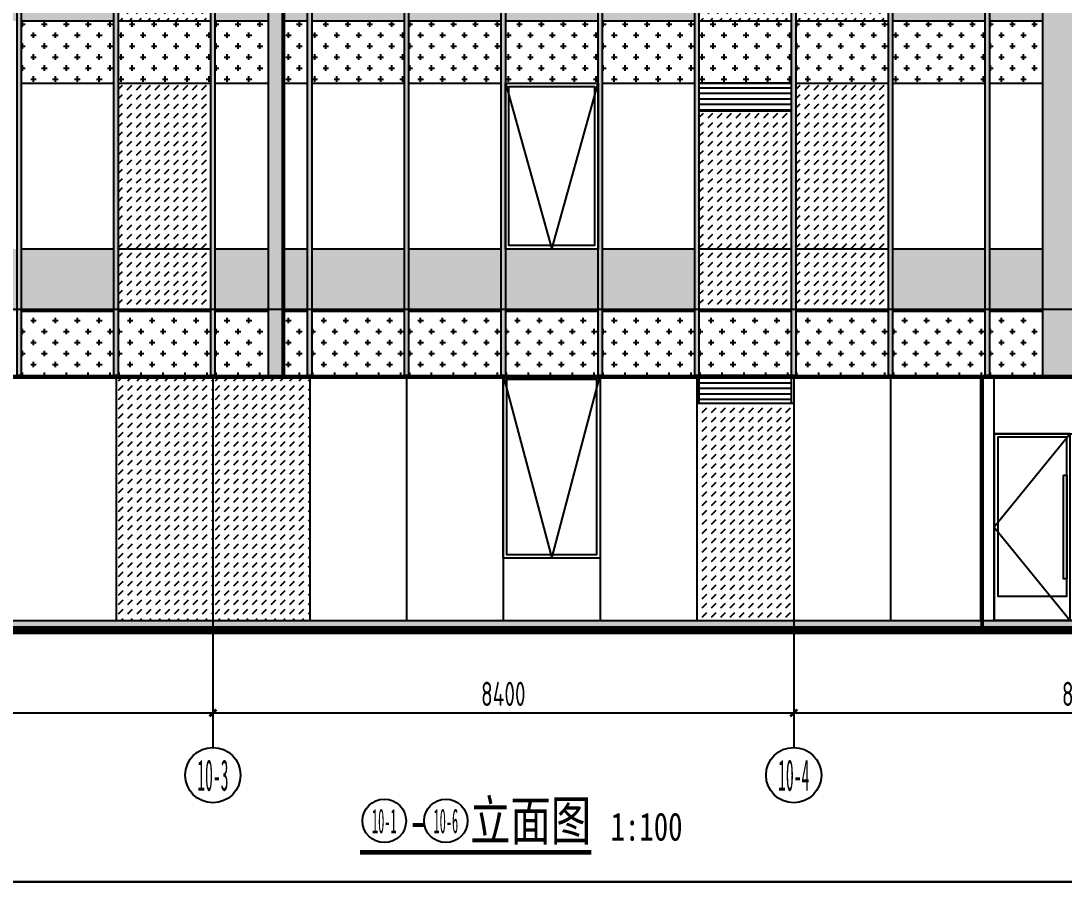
# Model space of a CAD drawing. Extents: x -863035 to 270371, y -8918 to 240488.
# Drawn here: x 91536 to 106623, y 143382 to 156126 of the extents above; entities that cross this region are included whole.
import ezdxf
from ezdxf.enums import TextEntityAlignment as Align

# ---------------------------------------------------------------- set-up
doc = ezdxf.new("R2010")
doc.units = 0
doc.header["$LTSCALE"] = 1000
doc.header["$MEASUREMENT"] = 0
doc.linetypes.add('109-34 轴网$0$L1$0$$AUDIT_BAD_LTYPE1', pattern=[0])
for name, color, linetype in [('01-标注_轴线坐标', 132, 'Continuous'), ('02-TEXT_标注', 130, 'Continuous'), ('02-TEXT_轴号', 7, 'Continuous'), ('05-填充_156', 156, 'Continuous'), ('05-填充_18', 18, 'Continuous'), ('05-填充_天正', 26, 'Continuous'), ('A-C_窗', 140, 'Continuous'), ('AXIS_TEXT', 7, 'Continuous'), ('D_铝板', 181, 'Continuous'), ('DIM_SYMB', 3, 'Continuous'), ('E-立面', 255, 'Continuous'), ('E-立面轮廓', 241, 'Continuous')]:
    doc.layers.add(name, color=color, linetype=linetype)
doc.layers.add('04-不打印_辅助线', color=165, linetype='Continuous', plot=False)
doc.styles.add('_TCH_AXIS', font='STXIHEI.TTF')
doc.styles.add('_TCH_DIM_T3', font='ROS1', dxfattribs={"width": 0.75, "bigfont": 'JD'})
doc.styles.add('COMPLEX', font='COMPLEX')
doc.styles.get("Standard").update_dxf_attribs({"font": 'STXIHEI.TTF', "width": 0.75})
doc.dimstyles.new('_TCH_ARCH&&100', dxfattribs={"dimtxt": 350, "dimasz": 100, "dimexe": 250, "dimexo": 300, "dimgap": 100, "dimtad": 1, "dimdec": 0, "dimzin": 0, "dimdsep": 46, "dimtxsty": '_TCH_DIM_T3', "dimblk": 'ARCHTICK', "dimcen": 0.09, "dimclrt": 7, "dimazin": 2, "dimtfac": 1, "dimtdec": 0, "dimtix": 1, "dimtmove": 2, "dimatfit": 3, "dimfxl": 0, "dimtolj": 1, "dimtzin": 0, "dimarcsym": 0})
pattern_1 = [(0, (-500618.61, -72520.96), (158.75, 158.75), [79.375, -238.125]), (90, (-500578.92, -72560.65), (-158.75, 158.75), [79.375, -238.125])]
pattern_2 = [(0, (-497818.61, -72520.96), (158.75, 158.75), [79.375, -238.125]), (90, (-497778.92, -72560.65), (-158.75, 158.75), [79.375, -238.125])]
pattern_3 = [(0, (-495018.61, -72520.96), (158.75, 158.75), [79.375, -238.125]), (90, (-494978.92, -72560.65), (-158.75, 158.75), [79.375, -238.125])]
pattern_4 = [(0, (-492218.61, -72520.96), (158.75, 158.75), [79.375, -238.125]), (90, (-492178.92, -72560.65), (-158.75, 158.75), [79.375, -238.125])]
pattern_5 = [(0, (-489418.61, -72520.96), (158.75, 158.75), [79.375, -238.125]), (90, (-489378.92, -72560.65), (-158.75, 158.75), [79.375, -238.125])]
pattern_6 = [(0, (-486618.61, -72520.96), (158.75, 158.75), [79.375, -238.125]), (90, (-486578.92, -72560.65), (-158.75, 158.75), [79.375, -238.125])]
pattern_7 = [(0, (-497248.61, -72520.96), (158.75, 158.75), [79.375, -238.125]), (90, (-497208.92, -72560.65), (-158.75, 158.75), [79.375, -238.125])]

# ---------------------------------------------------------------- blocks, each defined once
blk = doc.blocks.new('A$C19DA4980')
at = {"layer": 'A-C_窗'}
for points in [[(0, 2700), (4400, 2700), (4400, 0), (0, 0)], [(1100, 2700), (0, 2700), (0, 0), (1100, 0)], [(1050, 2650), (50, 2650), (50, 350), (1050, 350)], [(1150, 2650), (1400, 2650), (1400, 50), (1150, 50)], [(1450, 2650), (2125, 2650), (2125, 50), (1450, 50)], [(2950, 2650), (2275, 2650), (2275, 50), (2950, 50)], [(3250, 2650), (3000, 2650), (3000, 50), (3250, 50)], [(3300, 2700), (4400, 2700), (4400, 0), (3300, 0)], [(3350, 2650), (4350, 2650), (4350, 350), (3350, 350)], [(1000, 2100), (1050, 2100), (1050, 600), (1000, 600)], [(3400, 2100), (3350, 2100), (3350, 600), (3400, 600)]]:
    blk.add_lwpolyline(points, close=True, dxfattribs=at)
for points in [[(1100, 2700), (0, 1350), (1100, 0)], [(2175, 2700), (2175, 0)], [(2225, 2700), (2225, 0)], [(3300, 2700), (4400, 1350), (3300, 0)]]:
    blk.add_lwpolyline(points, dxfattribs=at)
blk = doc.blocks.new('A$C70DF4B89')
at = {"layer": 'A-C_窗'}
for points in [[(-1400, 2640), (0, 2640), (0, 0), (-1400, 0)], [(-1350, 2590), (-50, 2590), (-50, 50), (-1350, 50)]]:
    blk.add_lwpolyline(points, close=True, dxfattribs=at)
blk.add_lwpolyline([(-1400, 2640), (-700, 0), (0, 2640)], dxfattribs=at)
blk = doc.blocks.new('*U23')
at = {"layer": '05-填充_18'}
h = blk.add_hatch(color=256, dxfattribs=at)
h.dxf.hatch_style = 1
h.paths.add_polyline_path([(60, -15050), (0, -15050), (0, 310), (60, 310)])
blk.add_lwpolyline([(60, -15050), (0, -15050), (0, 310), (60, 310)], close=True)
blk = doc.blocks.new('*U24')
at = {"layer": '05-填充_18'}
h = blk.add_hatch(color=256, dxfattribs=at)
h.dxf.hatch_style = 1
h.paths.add_polyline_path([(60, -14550), (0, -14550), (0, 310), (60, 310)])
blk.add_lwpolyline([(60, -14550), (0, -14550), (0, 310), (60, 310)], close=True)
blk = doc.blocks.new('A$C2DDF4F07')
at = {"layer": 'A-C_窗'}
for points in [[(0, 2400), (1340, 2400), (1340, 0), (0, 0)], [(50, 2350), (1290, 2350), (1290, 50), (50, 50)]]:
    blk.add_lwpolyline(points, close=True, dxfattribs=at)
blk.add_lwpolyline([(0, 2400), (670, 0), (1340, 2400)], dxfattribs=at)
blk = doc.blocks.new('jyhdrtjy')
at = {"layer": '05-填充_156'}
h = blk.add_hatch(dxfattribs=at)
h.set_pattern_fill('DASH', color=256, scale=100, angle=45)
h.set_pattern_definition([(45, (-499218.61, -68320.96), (1e-14, 134.703842), [95.25, -95.25])])
h.paths.add_polyline_path([(31097.8, -11748.3), (29757.8, -11748.3), (29757.8, -15048.3), (31097.8, -15048.3)])
h = blk.add_hatch(dxfattribs=at)
h.set_pattern_fill('DASH', color=256, scale=100, angle=45)
h.set_pattern_definition([(45, (-489418.61, -68320.96), (1e-14, 134.703842), [95.25, -95.25])])
h.paths.add_polyline_path([(40897.8, -11748.3), (39557.8, -11748.3), (39557.8, -15048.3), (40897.8, -15048.3)])
h = blk.add_hatch(dxfattribs=at)
h.set_pattern_fill('DASH', color=256, scale=100, angle=45)
h.set_pattern_definition([(45, (-490818.61, -68320.96), (1e-14, 134.703842), [95.25, -95.25])])
h.paths.add_polyline_path([(39497.8, -12148.3), (38157.8, -12148.3), (38157.8, -15048.3), (39497.8, -15048.3)])
h = blk.add_hatch(dxfattribs=at)
h.set_pattern_fill('CROSS', color=136, scale=100)
h.set_pattern_definition(pattern_1)
h.paths.add_polyline_path([(29697.8, -15048.3), (28357.8, -15048.3), (28357.8, -15948.3), (29697.8, -15948.3)])
h = blk.add_hatch(dxfattribs=at)
h.set_pattern_fill('CROSS', color=136, scale=100)
h.set_pattern_definition(pattern_1)
h.paths.add_polyline_path([(31097.8, -15048.3), (29757.8, -15048.3), (29757.8, -15948.3), (31097.8, -15948.3)])
h = blk.add_hatch(dxfattribs=at)
h.set_pattern_fill('CROSS', color=136, scale=100)
h.set_pattern_definition(pattern_2)
h.paths.add_polyline_path([(31927.8, -15048.3), (31157.8, -15048.3), (31157.8, -15948.3), (31927.8, -15948.3)])
h = blk.add_hatch(dxfattribs=at)
h.set_pattern_fill('CROSS', color=136, scale=100)
h.set_pattern_definition(pattern_7)
h.paths.add_polyline_path([(32497.8, -15048.3), (32127.8, -15048.3), (32127.8, -15948.3), (32497.8, -15948.3)])
h = blk.add_hatch(dxfattribs=at)
h.set_pattern_fill('CROSS', color=136, scale=100)
h.set_pattern_definition(pattern_2)
h.paths.add_polyline_path([(33897.8, -15048.3), (32557.8, -15048.3), (32557.8, -15948.3), (33897.8, -15948.3)])
h = blk.add_hatch(dxfattribs=at)
h.set_pattern_fill('CROSS', color=136, scale=100)
h.set_pattern_definition(pattern_3)
h.paths.add_polyline_path([(35297.8, -15048.3), (33957.8, -15048.3), (33957.8, -15948.3), (35297.8, -15948.3)])
h = blk.add_hatch(dxfattribs=at)
h.set_pattern_fill('CROSS', color=136, scale=100)
h.set_pattern_definition(pattern_3)
h.paths.add_polyline_path([(36697.8, -15048.3), (35357.8, -15048.3), (35357.8, -15948.3), (36697.8, -15948.3)])
h = blk.add_hatch(dxfattribs=at)
h.set_pattern_fill('CROSS', color=136, scale=100)
h.set_pattern_definition(pattern_4)
h.paths.add_polyline_path([(38097.8, -15048.3), (36757.8, -15048.3), (36757.8, -15948.3), (38097.8, -15948.3)])
h = blk.add_hatch(dxfattribs=at)
h.set_pattern_fill('CROSS', color=136, scale=100)
h.set_pattern_definition(pattern_4)
h.paths.add_polyline_path([(39497.8, -15048.3), (38157.8, -15048.3), (38157.8, -15948.3), (39497.8, -15948.3)])
h = blk.add_hatch(dxfattribs=at)
h.set_pattern_fill('CROSS', color=136, scale=100)
h.set_pattern_definition(pattern_5)
h.paths.add_polyline_path([(40897.8, -15048.3), (39557.8, -15048.3), (39557.8, -15948.3), (40897.8, -15948.3)])
h = blk.add_hatch(dxfattribs=at)
h.set_pattern_fill('CROSS', color=136, scale=100)
h.set_pattern_definition(pattern_5)
h.paths.add_polyline_path([(42297.8, -15048.3), (40957.8, -15048.3), (40957.8, -15948.3), (42297.8, -15948.3)])
h = blk.add_hatch(dxfattribs=at)
h.set_pattern_fill('CROSS', color=136, scale=100)
h.set_pattern_definition(pattern_6)
h.paths.add_polyline_path([(43127.8, -15048.3), (42357.8, -15048.3), (42357.8, -15948.3), (43127.8, -15948.3)])
h = blk.add_hatch(dxfattribs=at)
h.set_pattern_fill('DASH', color=256, scale=100, angle=45)
h.set_pattern_definition([(45, (-499218.61, -72520.96), (1e-14, 134.703842), [95.25, -95.25])])
h.paths.add_polyline_path([(31097.8, -15948.3), (29757.8, -15948.3), (29757.8, -19248.3), (31097.8, -19248.3)])
h = blk.add_hatch(dxfattribs=at)
h.set_pattern_fill('DASH', color=256, scale=100, angle=45)
h.set_pattern_definition([(45, (-489418.61, -72520.96), (1e-14, 134.703842), [95.25, -95.25])])
h.paths.add_polyline_path([(40897.8, -15948.3), (39557.8, -15948.3), (39557.8, -19248.3), (40897.8, -19248.3)])
h = blk.add_hatch(dxfattribs=at)
h.set_pattern_fill('DASH', color=256, scale=100, angle=45)
h.set_pattern_definition([(45, (-490818.61, -72520.96), (1e-14, 134.703842), [95.25, -95.25])])
h.paths.add_polyline_path([(39497.8, -16348.3), (38157.8, -16348.3), (38157.8, -19248.3), (39497.8, -19248.3)])
h = blk.add_hatch(dxfattribs=at)
h.set_pattern_fill('CROSS', color=136, scale=100)
h.set_pattern_definition(pattern_1)
h.paths.add_polyline_path([(29697.8, -19248.3), (28357.8, -19248.3), (28357.8, -20178.3), (29697.8, -20178.3)])
h = blk.add_hatch(dxfattribs=at)
h.set_pattern_fill('CROSS', color=136, scale=100)
h.set_pattern_definition([(0, (-499218.61, -72520.96), (158.75, 158.75), [79.375, -238.125]), (90, (-499178.92, -72560.65), (-158.75, 158.75), [79.375, -238.125])])
h.paths.add_polyline_path([(31097.8, -19248.3), (29757.8, -19248.3), (29757.8, -20178.3), (31097.8, -20178.3)])
h = blk.add_hatch(dxfattribs=at)
h.set_pattern_fill('CROSS', color=136, scale=100)
h.set_pattern_definition(pattern_2)
h.paths.add_polyline_path([(31927.8, -19248.3), (31157.8, -19248.3), (31157.8, -20178.3), (31927.8, -20178.3)])
h = blk.add_hatch(dxfattribs=at)
h.set_pattern_fill('CROSS', color=136, scale=100)
h.set_pattern_definition(pattern_7)
h.paths.add_polyline_path([(32497.8, -19248.3), (32127.8, -19248.3), (32127.8, -20178.3), (32497.8, -20178.3)])
h = blk.add_hatch(dxfattribs=at)
h.set_pattern_fill('CROSS', color=136, scale=100)
h.set_pattern_definition([(0, (-496418.61, -72520.96), (158.75, 158.75), [79.375, -238.125]), (90, (-496378.92, -72560.65), (-158.75, 158.75), [79.375, -238.125])])
h.paths.add_polyline_path([(33897.8, -19248.3), (32557.8, -19248.3), (32557.8, -20178.3), (33897.8, -20178.3)])
h = blk.add_hatch(dxfattribs=at)
h.set_pattern_fill('CROSS', color=136, scale=100)
h.set_pattern_definition(pattern_3)
h.paths.add_polyline_path([(35297.8, -19248.3), (33957.8, -19248.3), (33957.8, -20178.3), (35297.8, -20178.3)])
h = blk.add_hatch(dxfattribs=at)
h.set_pattern_fill('CROSS', color=136, scale=100)
h.set_pattern_definition([(0, (-493618.61, -72520.96), (158.75, 158.75), [79.375, -238.125]), (90, (-493578.92, -72560.65), (-158.75, 158.75), [79.375, -238.125])])
h.paths.add_polyline_path([(36697.8, -19248.3), (35357.8, -19248.3), (35357.8, -20178.3), (36697.8, -20178.3)])
h = blk.add_hatch(dxfattribs=at)
h.set_pattern_fill('CROSS', color=136, scale=100)
h.set_pattern_definition(pattern_4)
h.paths.add_polyline_path([(38097.8, -19248.3), (36757.8, -19248.3), (36757.8, -20178.3), (38097.8, -20178.3)])
h = blk.add_hatch(dxfattribs=at)
h.set_pattern_fill('CROSS', color=136, scale=100)
h.set_pattern_definition([(0, (-490818.61, -72520.96), (158.75, 158.75), [79.375, -238.125]), (90, (-490778.92, -72560.65), (-158.75, 158.75), [79.375, -238.125])])
h.paths.add_polyline_path([(39497.8, -19248.3), (38157.8, -19248.3), (38157.8, -20178.3), (39497.8, -20178.3)])
h = blk.add_hatch(dxfattribs=at)
h.set_pattern_fill('CROSS', color=136, scale=100)
h.set_pattern_definition(pattern_5)
h.paths.add_polyline_path([(40897.8, -19248.3), (39557.8, -19248.3), (39557.8, -20178.3), (40897.8, -20178.3)])
h = blk.add_hatch(dxfattribs=at)
h.set_pattern_fill('CROSS', color=136, scale=100)
h.set_pattern_definition([(0, (-488018.61, -72520.96), (158.75, 158.75), [79.375, -238.125]), (90, (-487978.92, -72560.65), (-158.75, 158.75), [79.375, -238.125])])
h.paths.add_polyline_path([(42297.8, -19248.3), (40957.8, -19248.3), (40957.8, -20178.3), (42297.8, -20178.3)])
h = blk.add_hatch(dxfattribs=at)
h.set_pattern_fill('CROSS', color=136, scale=100)
h.set_pattern_definition(pattern_6)
h.paths.add_polyline_path([(43127.8, -19248.3), (42357.8, -19248.3), (42357.8, -20178.3), (43127.8, -20178.3)])
at = {"layer": '05-填充_18'}
h = blk.add_hatch(color=256, dxfattribs=at)
h.dxf.hatch_style = 1
h.paths.add_polyline_path([(32127.8, -4818.3), (31927.8, -4818.3), (31927.8, -20178.3), (32127.8, -20178.3)])
h = blk.add_hatch(color=256, dxfattribs=at)
h.dxf.hatch_style = 1
h.paths.add_polyline_path([(43727.8, -5318.3), (43127.8, -5318.3), (43127.8, -20178.3), (43727.8, -20178.3)])
at = {"layer": '05-填充_天正'}
h = blk.add_hatch(dxfattribs=at)
h.set_pattern_fill('AR-CONC', color=256, scale=200)
h.set_pattern_definition([(50, (396515.96, -171174.53), (364.36934, -31.87817), [38.1, -419.1]), (355, (396515.96, -171174.53), (-70.48565, 382.1133), [30.48, -335.28]), (100.451, (396546.32, -171177.2), (293.885, 350.23338), [32.38, -356.18]), (46.1842, (396515.96, -171072.93), (542.1581, -84.08466), [57.15, -628.65]), (96.6356, (396561.14, -171079.94), (474.8085, 494.8511), [48.57, -534.27]), (351.184, (396515.96, -171072.93), (474.8092, 494.8502), [45.72, -502.92]), (21, (396566.76, -171098.33), (303.22976, -204.53104), [38.1, -419.1]), (326, (396566.76, -171098.33), (123.60406, 368.37593), [30.48, -335.28]), (71.4514, (396592.03, -171115.38), (426.83298, 163.84572), [32.38, -356.18]), (37.5, (396515.96, -171174.53), (6.177207, 169.110078), [0, -331.216, 0, -340.36, 0, -336.55]), (7.5, (396515.96, -171174.53), (133.639325, 200.36115), [0, -194.056, 0, -323.596, 0, -128.27]), (327.5, (396402.68, -171174.53), (271.18119, -11.45749), [0, -127, 0, -396.24, 0, -525.78]), (317.5, (396351.88, -171174.53), (296.25836, 50.85298), [0, -165.1, 0, -263.144, 0, -373.38])])
h.paths.add_polyline_path([(60127.8, -14148.3), (61327.8, -14148.3), (61327.8, -15048.3), (60127.8, -15048.3)])
h.paths.add_polyline_path([(59157.8, -15048.3), (59927.8, -15048.3), (59927.8, -14148.3), (59157.8, -14148.3)])
h.paths.add_polyline_path([(57757.8, -15048.3), (59097.8, -15048.3), (59097.8, -14148.3), (57757.8, -14148.3)])
h.paths.add_polyline_path([(53557.8, -14148.3), (54897.8, -14148.3), (54897.8, -15048.3), (53557.8, -15048.3)])
h.paths.add_polyline_path([(52157.8, -15048.3), (53497.8, -15048.3), (53497.8, -14148.3), (52157.8, -14148.3)])
h.paths.add_polyline_path([(50757.8, -14148.3), (52097.8, -14148.3), (52097.8, -15048.3), (50757.8, -15048.3)])
h.paths.add_polyline_path([(49357.8, -15048.3), (50697.8, -15048.3), (50697.8, -14148.3), (49357.8, -14148.3)])
h.paths.add_polyline_path([(47957.8, -15048.3), (48727.8, -15048.3), (48727.8, -14148.3), (47957.8, -14148.3)])
h.paths.add_polyline_path([(46557.8, -14148.3), (47897.8, -14148.3), (47897.8, -15048.3), (46557.8, -15048.3)])
h.paths.add_polyline_path([(45157.8, -15048.3), (46497.8, -15048.3), (46497.8, -14148.3), (45157.8, -14148.3)])
h.paths.add_polyline_path([(43757.8, -15048.3), (45097.8, -15048.3), (45097.8, -14148.3), (43757.8, -14148.3)])
h.paths.add_polyline_path([(42357.8, -14148.3), (43127.8, -14148.3), (43127.8, -15048.3), (42357.8, -15048.3)])
h.paths.add_polyline_path([(40957.8, -15048.3), (42297.8, -15048.3), (42297.8, -14148.3), (40957.8, -14148.3)])
h.paths.add_polyline_path([(36757.8, -15048.3), (38097.8, -15048.3), (38097.8, -14148.3), (36757.8, -14148.3)])
h.paths.add_polyline_path([(35357.8, -14148.3), (36697.8, -14148.3), (36697.8, -15048.3), (35357.8, -15048.3)])
h.paths.add_polyline_path([(33957.8, -15048.3), (35297.8, -15048.3), (35297.8, -14148.3), (33957.8, -14148.3)])
h.paths.add_polyline_path([(32557.8, -14148.3), (33897.8, -14148.3), (33897.8, -15048.3), (32557.8, -15048.3)])
h.paths.add_polyline_path([(32127.8, -15048.3), (32497.8, -15048.3), (32497.8, -14148.3), (32127.8, -14148.3)])
h.paths.add_polyline_path([(31157.8, -15048.3), (31927.8, -15048.3), (31927.8, -14148.3), (31157.8, -14148.3)])
h.paths.add_polyline_path([(28357.8, -14148.3), (29697.8, -14148.3), (29697.8, -15048.3), (28357.8, -15048.3)])
h.paths.add_polyline_path([(26957.8, -15048.3), (28297.8, -15048.3), (28297.8, -14148.3), (26957.8, -14148.3)])
h.paths.add_polyline_path([(25557.8, -14148.3), (26897.8, -14148.3), (26897.8, -15048.3), (25557.8, -15048.3)])
h.paths.add_polyline_path([(24157.8, -15048.3), (25497.8, -15048.3), (25497.8, -14148.3), (24157.8, -14148.3)])
h.paths.add_polyline_path([(19957.8, -14148.3), (21297.8, -14148.3), (21297.8, -15048.3), (19957.8, -15048.3)])
h.paths.add_polyline_path([(18557.8, -15048.3), (19897.8, -15048.3), (19897.8, -14148.3), (18557.8, -14148.3)])
h.paths.add_polyline_path([(17157.8, -15048.3), (18497.8, -15048.3), (18497.8, -14148.3), (17157.8, -14148.3)])
h.paths.add_polyline_path([(15757.8, -15048.3), (17097.8, -15048.3), (17097.8, -14148.3), (15757.8, -14148.3)])
h.paths.add_polyline_path([(13527.8, -15048.3), (14297.8, -15048.3), (14297.8, -14148.3), (13527.8, -14148.3)])
h.paths.add_polyline_path([(12957.8, -14148.3), (13327.8, -14148.3), (13327.8, -15048.3), (12957.8, -15048.3)])
h.paths.add_polyline_path([(11557.8, -15048.3), (12897.8, -15048.3), (12897.8, -14148.3), (11557.8, -14148.3)])
h.paths.add_polyline_path([(10727.8, -15048.3), (11497.8, -15048.3), (11497.8, -14148.3), (10727.8, -14148.3)])
h = blk.add_hatch(dxfattribs=at)
h.set_pattern_fill('AR-CONC', color=256, scale=200)
h.set_pattern_definition([(50, (396515.96, -175374.53), (364.36934, -31.87817), [38.1, -419.1]), (355, (396515.96, -175374.53), (-70.48565, 382.1133), [30.48, -335.28]), (100.451, (396546.32, -175377.2), (293.885, 350.23338), [32.38, -356.18]), (46.1842, (396515.96, -175272.93), (542.1581, -84.08466), [57.15, -628.65]), (96.6356, (396561.14, -175279.94), (474.8085, 494.8511), [48.57, -534.27]), (351.184, (396515.96, -175272.93), (474.8092, 494.8502), [45.72, -502.92]), (21, (396566.76, -175298.33), (303.22976, -204.53104), [38.1, -419.1]), (326, (396566.76, -175298.33), (123.60406, 368.37593), [30.48, -335.28]), (71.4514, (396592.03, -175315.38), (426.83298, 163.84572), [32.38, -356.18]), (37.5, (396515.96, -175374.53), (6.177207, 169.110078), [0, -331.216, 0, -340.36, 0, -336.55]), (7.5, (396515.96, -175374.53), (133.639325, 200.36115), [0, -194.056, 0, -323.596, 0, -128.27]), (327.5, (396402.68, -175374.53), (271.18119, -11.45749), [0, -127, 0, -396.24, 0, -525.78]), (317.5, (396351.88, -175374.53), (296.25836, 50.85298), [0, -165.1, 0, -263.144, 0, -373.38])])
h.paths.add_polyline_path([(60127.8, -18348.3), (61327.8, -18348.3), (61327.8, -19248.3), (60127.8, -19248.3)])
h.paths.add_polyline_path([(59157.8, -19248.3), (59927.8, -19248.3), (59927.8, -18348.3), (59157.8, -18348.3)])
h.paths.add_polyline_path([(57757.8, -19248.3), (59097.8, -19248.3), (59097.8, -18348.3), (57757.8, -18348.3)])
h.paths.add_polyline_path([(53557.8, -18348.3), (54897.8, -18348.3), (54897.8, -19248.3), (53557.8, -19248.3)])
h.paths.add_polyline_path([(52157.8, -19248.3), (53497.8, -19248.3), (53497.8, -18348.3), (52157.8, -18348.3)])
h.paths.add_polyline_path([(50757.8, -18348.3), (52097.8, -18348.3), (52097.8, -19248.3), (50757.8, -19248.3)])
h.paths.add_polyline_path([(49357.8, -19248.3), (50697.8, -19248.3), (50697.8, -18348.3), (49357.8, -18348.3)])
h.paths.add_polyline_path([(47957.8, -19248.3), (48727.8, -19248.3), (48727.8, -18348.3), (47957.8, -18348.3)])
h.paths.add_polyline_path([(46557.8, -18348.3), (47897.8, -18348.3), (47897.8, -19248.3), (46557.8, -19248.3)])
h.paths.add_polyline_path([(45157.8, -19248.3), (46497.8, -19248.3), (46497.8, -18348.3), (45157.8, -18348.3)])
h.paths.add_polyline_path([(43757.8, -19248.3), (45097.8, -19248.3), (45097.8, -18348.3), (43757.8, -18348.3)])
h.paths.add_polyline_path([(42357.8, -18348.3), (43127.8, -18348.3), (43127.8, -19248.3), (42357.8, -19248.3)])
h.paths.add_polyline_path([(40957.8, -19248.3), (42297.8, -19248.3), (42297.8, -18348.3), (40957.8, -18348.3)])
h.paths.add_polyline_path([(36757.8, -19248.3), (38097.8, -19248.3), (38097.8, -18348.3), (36757.8, -18348.3)])
h.paths.add_polyline_path([(35357.8, -18348.3), (36697.8, -18348.3), (36697.8, -19248.3), (35357.8, -19248.3)])
h.paths.add_polyline_path([(33957.8, -19248.3), (35297.8, -19248.3), (35297.8, -18348.3), (33957.8, -18348.3)])
h.paths.add_polyline_path([(32557.8, -18348.3), (33897.8, -18348.3), (33897.8, -19248.3), (32557.8, -19248.3)])
h.paths.add_polyline_path([(32127.8, -19248.3), (32497.8, -19248.3), (32497.8, -18348.3), (32127.8, -18348.3)])
h.paths.add_polyline_path([(31157.8, -19248.3), (31927.8, -19248.3), (31927.8, -18348.3), (31157.8, -18348.3)])
h.paths.add_polyline_path([(28357.8, -18348.3), (29697.8, -18348.3), (29697.8, -19248.3), (28357.8, -19248.3)])
h.paths.add_polyline_path([(26957.8, -19248.3), (28297.8, -19248.3), (28297.8, -18348.3), (26957.8, -18348.3)])
h.paths.add_polyline_path([(25557.8, -18348.3), (26897.8, -18348.3), (26897.8, -19248.3), (25557.8, -19248.3)])
h.paths.add_polyline_path([(24157.8, -19248.3), (25497.8, -19248.3), (25497.8, -18348.3), (24157.8, -18348.3)])
h.paths.add_polyline_path([(19957.8, -18348.3), (21297.8, -18348.3), (21297.8, -19248.3), (19957.8, -19248.3)])
h.paths.add_polyline_path([(18557.8, -19248.3), (19897.8, -19248.3), (19897.8, -18348.3), (18557.8, -18348.3)])
h.paths.add_polyline_path([(17157.8, -19248.3), (18497.8, -19248.3), (18497.8, -18348.3), (17157.8, -18348.3)])
h.paths.add_polyline_path([(15757.8, -19248.3), (17097.8, -19248.3), (17097.8, -18348.3), (15757.8, -18348.3)])
h.paths.add_polyline_path([(13527.8, -19248.3), (14297.8, -19248.3), (14297.8, -18348.3), (13527.8, -18348.3)])
h.paths.add_polyline_path([(10727.8, -19248.3), (11497.8, -19248.3), (11497.8, -18348.3), (10727.8, -18348.3)])
at = {"layer": 'A-C_窗'}
h = blk.add_hatch(dxfattribs=at)
h.set_pattern_fill('ANSI31', color=256, scale=50, angle=315)
h.set_pattern_definition([(0, (396515.96, -166944.53), (2e-14, 79.375), [])])
h.paths.add_polyline_path([(39497.8, -15948.3), (38157.8, -15948.3), (38157.8, -16348.3), (39497.8, -16348.3)])
at = {"layer": '04-不打印_辅助线'}
for points in [[(6141.3, -19218.3), (66053.6, -19218.3)], [(6141.3, -23718.3), (66053.6, -23718.3)]]:
    blk.add_lwpolyline(points, dxfattribs=at)
at = {"layer": 'A-C_窗'}
for points in [[(28357.8, -15048.3), (29697.8, -15048.3)], [(29757.8, -15048.3), (31097.8, -15048.3)], [(31157.8, -15048.3), (31927.8, -15048.3)], [(32127.8, -15048.3), (32497.8, -15048.3)], [(32557.8, -15048.3), (33897.8, -15048.3)], [(33957.8, -15048.3), (35297.8, -15048.3)], [(35357.8, -15048.3), (36697.8, -15048.3)], [(36757.8, -15048.3), (38097.8, -15048.3)], [(38157.8, -15048.3), (39497.8, -15048.3)], [(39557.8, -15048.3), (40897.8, -15048.3)], [(40957.8, -15048.3), (42297.8, -15048.3)], [(42357.8, -15048.3), (43127.8, -15048.3)], [(28357.8, -15948.3), (29697.8, -15948.3)], [(29757.8, -15948.3), (31097.8, -15948.3)], [(31157.8, -15948.3), (31927.8, -15948.3)], [(32127.8, -15948.3), (32497.8, -15948.3)], [(32557.8, -15948.3), (33897.8, -15948.3)], [(33957.8, -15948.3), (35297.8, -15948.3)], [(35357.8, -15948.3), (36697.8, -15948.3)], [(36757.8, -15948.3), (38097.8, -15948.3)], [(38157.8, -15948.3), (39497.8, -15948.3)], [(39557.8, -15948.3), (40897.8, -15948.3)], [(40957.8, -15948.3), (42297.8, -15948.3)], [(42357.8, -15948.3), (43127.8, -15948.3)], [(29697.8, -18348.3), (28357.8, -18348.3)], [(31097.8, -18348.3), (29757.8, -18348.3)], [(31927.8, -18348.3), (31157.8, -18348.3)], [(32497.8, -18348.3), (32127.8, -18348.3)], [(33897.8, -18348.3), (32557.8, -18348.3)], [(35297.8, -18348.3), (33957.8, -18348.3)], [(38097.8, -18348.3), (36757.8, -18348.3)], [(39497.8, -18348.3), (38157.8, -18348.3)], [(40897.8, -18348.3), (39557.8, -18348.3)], [(42297.8, -18348.3), (40957.8, -18348.3)], [(43127.8, -18348.3), (42357.8, -18348.3)], [(28357.8, -19248.3), (29697.8, -19248.3)], [(29757.8, -19248.3), (31097.8, -19248.3)], [(31157.8, -19248.3), (31927.8, -19248.3)], [(32127.8, -19248.3), (32497.8, -19248.3)], [(32557.8, -19248.3), (33897.8, -19248.3)], [(33957.8, -19248.3), (35297.8, -19248.3)], [(35357.8, -19248.3), (36697.8, -19248.3)], [(36757.8, -19248.3), (38097.8, -19248.3)], [(38157.8, -19248.3), (39497.8, -19248.3)], [(39557.8, -19248.3), (40897.8, -19248.3)], [(40957.8, -19248.3), (42297.8, -19248.3)], [(42357.8, -19248.3), (43127.8, -19248.3)]]:
    blk.add_lwpolyline(points, dxfattribs=at)
blk.add_lwpolyline([(38157.8, -16348.3), (39497.8, -16348.3), (39497.8, -15948.3), (38157.8, -15948.3)], close=True, dxfattribs=at)
at = {"layer": 'E-立面', "linetype": '109-34 轴网$0$L1$0$$AUDIT_BAD_LTYPE1'}
for points in [[(32127.8, -4818.3), (13327.8, -4818.3), (13327.8, -20178.3), (61917.8, -20178.3), (61917.8, -9518.3), (60127.8, -9518.3)], [(31927.8, -4818.3), (31927.8, -20178.3)], [(32127.8, -4818.3), (32127.8, -20178.3)], [(43127.8, -5318.3), (43127.8, -20178.3)], [(66053.6, -23818.3), (6164.3, -23818.3)]]:
    blk.add_lwpolyline(points, dxfattribs=at)
at = {"layer": 'E-立面轮廓', "const_width": 50}
blk.add_lwpolyline([(32152.8, -20178.3), (32152.8, -4793.3), (13302.8, -4793.3), (13302.8, -20203.3), (61942.8, -20203.3), (61942.8, -9493.3), (60127.8, -9493.3)], dxfattribs=at)
at = {"layer": 'E-立面轮廓', "linetype": '109-34 轴网$0$L1$0$$AUDIT_BAD_LTYPE1', "const_width": 100}
blk.add_lwpolyline([(66053.6, -23868.3), (6164.3, -23868.3)], dxfattribs=at)
at = {"layer": 'A-C_窗'}
blk.add_blockref('A$C2DDF4F07', (35357.8, -18348.3), dxfattribs=at)
at = {"layer": 'D_铝板'}
for name, p in [('*U23', (28297.8, -5128.2)), ('*U23', (29697.8, -5128.2)), ('*U23', (31097.8, -5128.2)), ('*U24', (32497.8, -5628.2)), ('*U24', (33897.8, -5628.2)), ('*U24', (35297.8, -5628.2)), ('*U24', (36697.8, -5628.2)), ('*U24', (38097.8, -5628.2)), ('*U24', (39497.8, -5628.2)), ('*U24', (40897.8, -5628.2)), ('*U24', (42297.8, -5628.2))]:
    blk.add_blockref(name, p, dxfattribs=at)
blk = doc.blocks.new('_ArchTick')
at = {"color": 0, "linetype": 'ByBlock', "const_width": 0.4}
blk.add_lwpolyline([(-0.5, -0.5), (0.5, 0.5)], dxfattribs=at)
blk = doc.blocks.new('*D1738')
at = {"layer": '01-标注_轴线坐标', "color": 0, "lineweight": -2, "transparency": 16777216}
for p, q in [((85913, 148318), (85913, 145868)), ((94313, 148318), (94313, 145868)), ((85913, 146118), (94313, 146118))]:
    blk.add_line(p, q, dxfattribs=at)
at = {"layer": 'Defpoints', "color": 0, "transparency": 16777216}
for p in [(85913, 148618), (94313, 148618), (94313, 146118)]:
    blk.add_point(p, dxfattribs=at)
at = {"layer": '01-标注_轴线坐标', "color": 0, "lineweight": -2, "transparency": 16777216, "xscale": 100, "yscale": 100, "zscale": 100, "rotation": 180}
blk.add_blockref('_ArchTick', (85913, 146118), dxfattribs=at)
at = {"layer": '01-标注_轴线坐标', "color": 0, "lineweight": -2, "transparency": 16777216, "xscale": 100, "yscale": 100, "zscale": 100}
blk.add_blockref('_ArchTick', (94313, 146118), dxfattribs=at)
at = {"layer": '01-标注_轴线坐标', "color": 7, "transparency": 16777216, "insert": (90113, 146393), "char_height": 350, "attachment_point": 5, "style": '_TCH_DIM_T3'}
blk.add_mtext('\\A1;8400', dxfattribs=at)
blk = doc.blocks.new('*D1739')
at = {"layer": '01-标注_轴线坐标', "color": 0, "lineweight": -2, "transparency": 16777216}
for p, q in [((94313, 148318), (94313, 145868)), ((102713, 148318), (102713, 145868)), ((94313, 146118), (102713, 146118))]:
    blk.add_line(p, q, dxfattribs=at)
at = {"layer": 'Defpoints', "color": 0, "transparency": 16777216}
for p in [(94313, 148618), (102713, 148618), (102713, 146118)]:
    blk.add_point(p, dxfattribs=at)
at = {"layer": '01-标注_轴线坐标', "color": 0, "lineweight": -2, "transparency": 16777216, "xscale": 100, "yscale": 100, "zscale": 100, "rotation": 180}
blk.add_blockref('_ArchTick', (94313, 146118), dxfattribs=at)
at = {"layer": '01-标注_轴线坐标', "color": 0, "lineweight": -2, "transparency": 16777216, "xscale": 100, "yscale": 100, "zscale": 100}
blk.add_blockref('_ArchTick', (102713, 146118), dxfattribs=at)
at = {"layer": '01-标注_轴线坐标', "color": 7, "transparency": 16777216, "insert": (98513, 146393), "char_height": 350, "attachment_point": 5, "style": '_TCH_DIM_T3'}
blk.add_mtext('\\A1;8400', dxfattribs=at)
blk = doc.blocks.new('*D1740')
at = {"layer": '01-标注_轴线坐标', "color": 0, "lineweight": -2, "transparency": 16777216}
for p, q in [((102713, 148318), (102713, 145868)), ((111113, 148318), (111113, 145868)), ((102713, 146118), (111113, 146118))]:
    blk.add_line(p, q, dxfattribs=at)
at = {"layer": 'Defpoints', "color": 0, "transparency": 16777216}
for p in [(102713, 148618), (111113, 148618), (111113, 146118)]:
    blk.add_point(p, dxfattribs=at)
at = {"layer": '01-标注_轴线坐标', "color": 0, "lineweight": -2, "transparency": 16777216, "xscale": 100, "yscale": 100, "zscale": 100, "rotation": 180}
blk.add_blockref('_ArchTick', (102713, 146118), dxfattribs=at)
at = {"layer": '01-标注_轴线坐标', "color": 0, "lineweight": -2, "transparency": 16777216, "xscale": 100, "yscale": 100, "zscale": 100}
blk.add_blockref('_ArchTick', (111113, 146118), dxfattribs=at)
at = {"layer": '01-标注_轴线坐标', "color": 7, "transparency": 16777216, "insert": (106913, 146393), "char_height": 350, "attachment_point": 5, "style": '_TCH_DIM_T3'}
blk.add_mtext('\\A1;8400', dxfattribs=at)
blk = doc.blocks.new('_AXISO')
blk.add_circle((0, 0), 0.5)
at = {"layer": 'AXIS_TEXT', "style": 'COMPLEX', "width": 1.041667}
blk.add_attdef('A', text='', height=0.56, dxfattribs=at).set_placement((-0.25, -0.28), (0.25, -0.28), align=Align.FIT)

msp = doc.modelspace()

# ---------------------------------------------------------------- hatches: boundary and pattern name
at = {"layer": '05-填充_156'}
h = msp.add_hatch(dxfattribs=at)
h.set_pattern_fill('DASH', color=256, scale=100, angle=45)
h.set_pattern_definition([(45, (-436033.92, 98653.57), (1e-14, 134.703842), [95.25, -95.25])])
h.paths.add_polyline_path([(94312.5, 150996.2), (92912.5, 150996.2), (92912.5, 147456.2), (94312.5, 147456.2)])
h = msp.add_hatch(dxfattribs=at)
h.set_pattern_fill('DASH', color=256, scale=100, angle=45)
h.set_pattern_definition([(45, (-434633.92, 98653.57), (1e-14, 134.703842), [95.25, -95.25])])
h.paths.add_polyline_path([(95712.5, 150996.2), (94312.5, 150996.2), (94312.5, 147456.2), (95712.5, 147456.2)])
h = msp.add_hatch(dxfattribs=at)
h.set_pattern_fill('DASH', color=256, scale=100, angle=45)
h.set_pattern_definition([(45, (459700.65, 0), (1e-14, 134.703842), [95.25, -95.25])])
h.paths.add_polyline_path([(102712.5, 150596.2), (101312.5, 150596.2), (101312.5, 147456.2), (102712.5, 147456.2)])
at = {"layer": '05-填充_18'}
h = msp.add_hatch(color=256, dxfattribs=at)
h.dxf.hatch_style = 1
h.paths.add_polyline_path([(74812.5, 147356.2), (122212.5, 147356.2), (122212.5, 147456.2), (74812.5, 147456.2)])
at = {"layer": 'A-C_窗'}
h = msp.add_hatch(dxfattribs=at)
h.set_pattern_fill('ANSI31', color=256, scale=50, angle=315)
h.set_pattern_definition([(0, (459700.65, 0), (2e-14, 79.375), [])])
h.paths.add_polyline_path([(102682.5, 150996.2), (101342.5, 150996.2), (101342.5, 150596.2), (102682.5, 150596.2)])

# ---------------------------------------------------------------- linework, layer by layer
at = {"layer": '02-TEXT_标注', "color": 0}
for centre in [(96791.5, 144556.7), (97681.8, 144556.7)]:
    msp.add_circle(centre, 315, dxfattribs=at)
at = {"layer": '04-不打印_辅助线'}
for points in [[(63184.7, 143674.5), (137284.7, 143674.5), (137284.7, 171174.5), (63184.7, 171174.5)], [(63184.7, 116174.5), (137284.7, 116174.5), (137284.7, 143674.5), (63184.7, 143674.5)]]:
    msp.add_lwpolyline(points, close=True, dxfattribs=at)
at = {"layer": 'A-C_窗'}
for points in [[(92912.5, 150996.2), (92912.5, 147456.2)], [(94312.5, 150996.2), (94312.5, 147456.2)], [(95712.5, 150996.2), (95712.5, 147456.2)], [(97112.5, 150996.2), (97112.5, 147456.2)], [(98512.5, 150996.2), (98512.5, 147456.2)], [(99912.5, 150996.2), (99912.5, 147456.2)], [(101312.5, 150996.2), (101312.5, 147456.2)], [(102712.5, 150996.2), (102712.5, 147456.2)], [(104112.5, 150996.2), (104112.5, 147456.2)], [(105612.5, 150156.2), (105612.5, 150996.2)], [(101312.5, 150596.2), (102712.5, 150596.2)], [(74812.5, 147456.2), (122212.5, 147456.2)]]:
    msp.add_lwpolyline(points, dxfattribs=at)
msp.add_lwpolyline([(101342.5, 150596.2), (102682.5, 150596.2), (102682.5, 150996.2), (101342.5, 150996.2)], close=True, dxfattribs=at)
at = {"layer": 'DIM_SYMB', "color": 0, "const_width": 70}
msp.add_lwpolyline([(96441.5, 144101.7), (99784.7, 144101.7)], dxfattribs=at)
at = {"layer": 'E-立面', "linetype": '109-34 轴网$0$L1$0$$AUDIT_BAD_LTYPE1'}
msp.add_lwpolyline([(105412.5, 150996.2), (105412.5, 147456.2)], dxfattribs=at)
at = {"layer": 'E-立面轮廓', "const_width": 50}
msp.add_lwpolyline([(105437.5, 150996.2), (105437.5, 147356.2)], dxfattribs=at)

# ---------------------------------------------------------------- block references
at = {"layer": '01-标注_轴线坐标'}
ref = msp.add_blockref('_AXISO', (94312.5, 145218.3), dxfattribs=dict(at, xscale=800, yscale=800, zscale=800))
ref.add_attrib('A', '10-3', dxfattribs={"layer": '02-TEXT_轴号', "height": 452.55, "style": '_TCH_AXIS', "width": 0.374624}).set_placement((94086.2, 144992), (94538.8, 144992), align=Align.FIT)
ref = msp.add_blockref('_AXISO', (102712.5, 145218.3), dxfattribs=dict(at, xscale=800, yscale=800, zscale=800))
ref.add_attrib('A', '10-4', dxfattribs={"layer": '02-TEXT_轴号', "height": 452.55, "style": '_TCH_AXIS', "width": 0.374624}).set_placement((102486.2, 144992), (102938.8, 144992), align=Align.FIT)
at = {"layer": 'A-C_窗'}
for name, p in [('A$C70DF4B89', (99912.5, 148356.2)), ('A$C19DA4980', (105612.5, 147456.2))]:
    msp.add_blockref(name, p, dxfattribs=at)

# ---------------------------------------------------------------- texts
at = {"layer": '02-TEXT_标注', "color": 0, "width": 0.75}
for s, height, p in [('立面图', 570.85, (98031.8, 144276.7)), ('1:100', 407.75, (100064.7, 144269.8)), ('-', 570.9, (97141.5, 144276.7))]:
    msp.add_text(s, height=height, dxfattribs=at).set_placement(p)
at = {"layer": '02-TEXT_标注', "color": 0, "width": 0.499498}
for s, p, p2 in [('10-1', (96613.4, 144378.5), (96969.7, 144378.5)), ('10-6', (97503.6, 144378.5), (97860, 144378.5))]:
    msp.add_text(s, height=356.38, dxfattribs=at).set_placement(p, p2, align=Align.FIT)

# ---------------------------------------------------------------- next in the draw order: block references
msp.add_blockref('jyhdrtjy', (63184.7, 171174.5))

# ---------------------------------------------------------------- next in the draw order: linework, layer by layer
at = {"layer": '01-标注_轴线坐标'}
for p, q in [((94312.5, 148318.3), (94312.5, 145618.3)), ((102712.5, 148318.3), (102712.5, 145618.3))]:
    msp.add_line(p, q, dxfattribs=at)

# ---------------------------------------------------------------- next in the draw order: dimensions: what is measured, and where the dimension line sits
for p1, p2, picture, middle in [((85912.5, 148618.3), (94312.5, 148618.3), '*D1738', (90112.5, 146393.3)), ((94312.5, 148618.3), (102712.5, 148618.3), '*D1739', (98512.5, 146393.3)), ((102712.5, 148618.3), (111112.5, 148618.3), '*D1740', (106912.5, 146393.3))]:
    dim = msp.add_aligned_dim(p1=p1, p2=p2, distance=-2500, dimstyle='_TCH_ARCH&&100', dxfattribs=at)
    dim.commit()
    dim.dimension.update_dxf_attribs({"geometry": picture, "text_midpoint": middle})

doc.saveas('drawing.dxf')
